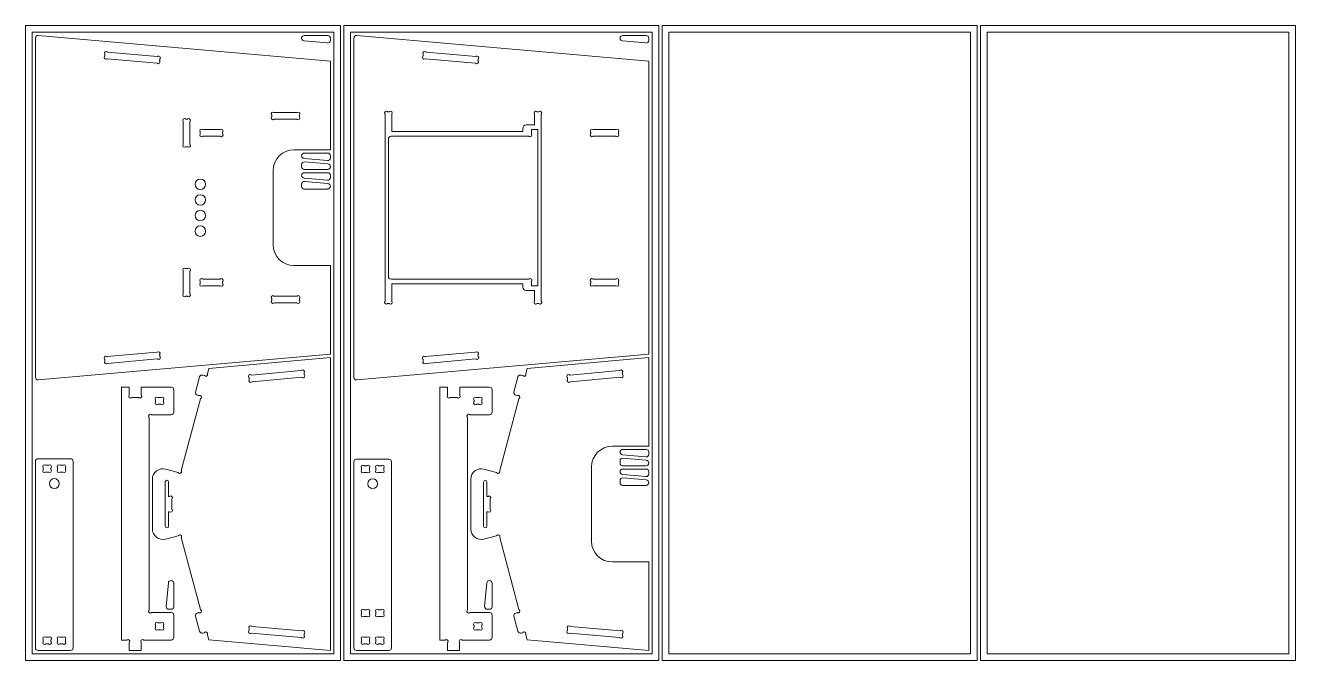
# Model space of a CAD drawing. Header units: millimetres. Extents: x 252 to 2692, y 303 to 2793.
# Drawn here: x 252 to 2692, y 1573 to 2793 of the extents above; entities that cross this region are included whole.
import ezdxf

# ---------------------------------------------------------------- set-up
doc = ezdxf.new("R2010")
doc.units = ezdxf.units.MM

msp = doc.modelspace()

# ---------------------------------------------------------------- linework, layer by layer
at = {"color": 7, "linetype": 'Continuous', "lineweight": 15}
for p, q in [((251.9, 2793.4), (251.9, 1573.4)), ((857.1, 2793.4), (251.9, 2793.4)), ((857.1, 1573.4), (857.1, 2793.4)), ((863.5, 2793.4), (863.5, 1573.4)), ((1468.7, 2793.4), (863.5, 2793.4)), ((1468.7, 1573.4), (1468.7, 2793.4)), ((1475.1, 2793.4), (1475.1, 1573.4)), ((2080.3, 2793.4), (1475.1, 2793.4)), ((2080.3, 1573.4), (2080.3, 2793.4)), ((2691.9, 2793.4), (2086.6, 2793.4)), ((2086.6, 2793.4), (2086.6, 1573.4)), ((2691.9, 1573.4), (2691.9, 2793.4)), ((844.1, 2780.4), (264.9, 2780.4)), ((264.9, 2780.4), (264.9, 1586.4)), ((271.2, 2117.5), (271.2, 2769.1)), ((276.7, 2774.1), (837.8, 2724.6)), ((787.3, 2763.6), (832.3, 2759.7)), ((832.8, 2774.1), (787.8, 2774.1)), ((837.8, 2764.6), (837.8, 2769.1)), ((844.1, 1586.4), (844.1, 2780.4)), ((1455.7, 2780.4), (876.5, 2780.4)), ((876.5, 2780.4), (876.5, 1586.4)), ((882.8, 2769.1), (882.8, 2117.5)), ((1449.4, 2724.6), (888.3, 2774.1)), ((1398.9, 2763.6), (1443.9, 2759.7)), ((1444.4, 2774.1), (1399.4, 2774.1)), ((1449.4, 2764.6), (1449.4, 2769.1)), ((1455.7, 1586.4), (1455.7, 2780.4)), ((2067.3, 2780.4), (1488.1, 2780.4)), ((1488.1, 2780.4), (1488.1, 1586.4)), ((2067.3, 1586.4), (2067.3, 2780.4)), ((2678.9, 2780.4), (2099.6, 2780.4)), ((2099.6, 2780.4), (2099.6, 1586.4)), ((2678.9, 1586.4), (2678.9, 2780.4)), ((404.2, 2735), (404.4, 2737.7)), ((409.9, 2742.3), (505.3, 2733.9)), ((1015.8, 2735), (1016, 2737.7)), ((1021.5, 2742.3), (1116.9, 2733.9)), ((504.2, 2721.1), (408.8, 2729.5)), ((510, 2728.4), (509.8, 2725.7)), ((837.8, 2724.6), (837.8, 2554.6)), ((1115.8, 2721.1), (1020.4, 2729.5)), ((1121.6, 2728.4), (1121.3, 2725.7)), ((1449.4, 2162.1), (1449.4, 2724.6)), ((560.2, 2613.4), (562.9, 2613.4)), ((725, 2618.3), (725, 2621)), ((730.1, 2626.1), (773, 2626.1)), ((773, 2613.2), (730.1, 2613.2)), ((778.1, 2621), (778.1, 2618.3)), ((942.8, 2264.2), (942.8, 2622.5)), ((947.9, 2627.6), (950.6, 2627.6)), ((955.7, 2589.5), (955.7, 2622.5)), ((1229.9, 2602.2), (1229.9, 2622.5)), ((1235, 2627.6), (1237.7, 2627.6)), ((1242.8, 2264.2), (1242.8, 2622.5)), ((555.1, 2565.4), (555.1, 2608.3)), ((568, 2608.3), (568, 2565.4)), ((587.8, 2585.5), (587.8, 2588.2)), ((592.9, 2593.3), (625.6, 2593.3)), ((630.7, 2588.2), (630.7, 2585.5)), ((955.7, 2589.5), (1207.2, 2589.5)), ((1207.2, 2589.5), (1207.2, 2595.8)), ((1213.6, 2602.2), (1229.9, 2602.2)), ((1236.5, 2593.2), (1223.8, 2593.2)), ((1223.8, 2593.2), (1223.8, 2585.6)), ((1236.5, 2293.4), (1236.5, 2593.2)), ((1337.8, 2585.5), (1337.8, 2588.2)), ((1342.9, 2593.3), (1385.8, 2593.3)), ((1390.9, 2588.2), (1390.9, 2585.5)), ((625.6, 2580.4), (592.9, 2580.4)), ((949.2, 2311.1), (949.2, 2575.5)), ((1218.7, 2580.5), (954.2, 2580.5)), ((1385.8, 2580.4), (1342.9, 2580.4)), ((562.9, 2560.3), (560.2, 2560.3)), ((837.8, 2554.6), (767.8, 2554.6)), ((787.3, 2537.7), (832.3, 2533.8)), ((832.8, 2548.2), (787.8, 2548.2)), ((837.8, 2538.8), (837.8, 2543.2)), ((727.8, 2514.6), (727.8, 2372.1)), ((782.5, 2526.3), (782.5, 2521.9)), ((787.5, 2516.9), (832.5, 2516.9)), ((833, 2527.4), (788, 2531.3)), ((787.3, 2500.1), (832.3, 2496.1)), ((832.8, 2510.5), (787.8, 2510.5)), ((833, 2489.7), (788, 2493.6)), ((837.8, 2501.1), (837.8, 2505.5)), ((782.5, 2488.7), (782.5, 2484.2)), ((787.5, 2479.2), (832.5, 2479.2)), ((555.1, 2321.2), (555.1, 2278.3)), ((562.9, 2326.3), (560.2, 2326.3)), ((568, 2278.3), (568, 2321.2)), ((837.8, 2332.1), (767.8, 2332.1)), ((837.8, 2162.1), (837.8, 2332.1)), ((587.8, 2301.1), (587.8, 2298.4)), ((625.6, 2306.2), (592.9, 2306.2)), ((630.7, 2298.4), (630.7, 2301.1)), ((1218.7, 2306.1), (954.2, 2306.1)), ((955.7, 2297.2), (955.7, 2264.2)), ((955.7, 2297.2), (1207.2, 2297.2)), ((1207.2, 2297.2), (1207.2, 2290.8)), ((1223.8, 2293.4), (1223.8, 2301)), ((1337.8, 2301.1), (1337.8, 2298.4)), ((1385.8, 2306.2), (1342.9, 2306.2)), ((1390.9, 2298.4), (1390.9, 2301.1)), ((560.2, 2273.2), (562.9, 2273.2)), ((592.9, 2293.3), (625.6, 2293.3)), ((773, 2273.4), (730.1, 2273.4)), ((1213.6, 2284.5), (1229.9, 2284.5)), ((1236.5, 2293.4), (1223.8, 2293.4)), ((1229.9, 2284.5), (1229.9, 2264.2)), ((1342.9, 2293.3), (1385.8, 2293.3)), ((725, 2268.3), (725, 2265.6)), ((730.1, 2260.5), (773, 2260.5)), ((778.1, 2265.6), (778.1, 2268.3)), ((947.9, 2259.1), (950.6, 2259.1)), ((1235, 2259.1), (1237.7, 2259.1)), ((276.7, 2112.6), (837.8, 2162.1)), ((404.2, 2151.6), (404.4, 2148.9)), ((504.2, 2165.6), (408.8, 2157.2)), ((409.9, 2144.3), (505.3, 2152.7)), ((510, 2158.3), (509.8, 2160.9)), ((837.8, 2155.3), (604, 2134.6)), ((837.8, 2155.3), (837.8, 1592.8)), ((1449.4, 2162.1), (888.3, 2112.6)), ((1015.8, 2151.6), (1016, 2148.9)), ((1115.8, 2165.6), (1020.4, 2157.2)), ((1021.5, 2144.3), (1116.9, 2152.7)), ((1121.6, 2158.3), (1121.3, 2160.9)), ((1449.4, 2155.3), (1215.6, 2134.6)), ((1449.4, 1985.3), (1449.4, 2155.3)), ((604, 2134.6), (601.4, 2124.8)), ((686.2, 2121.9), (781.6, 2130.3)), ((787.2, 2125.7), (787.4, 2123)), ((1212.9, 2124.8), (1215.6, 2134.6)), ((1297.8, 2121.9), (1393.2, 2130.3)), ((1398.8, 2125.7), (1399, 2123)), ((436.4, 2098.6), (436.4, 1612.8)), ((451.3, 2098.6), (436.4, 2098.6)), ((451.3, 2083.7), (451.3, 2098.6)), ((474.5, 2098.6), (474.5, 2083.7)), ((531.9, 2098.6), (474.5, 2098.6)), ((578.7, 2089.3), (586.5, 2118.3)), ((592.6, 2121.9), (595.1, 2121.2)), ((681.8, 2113.7), (681.6, 2116.4)), ((782.8, 2117.5), (687.4, 2109.1)), ((1048, 2098.6), (1048, 1612.8)), ((1062.9, 2098.6), (1048, 2098.6)), ((1062.9, 2083.7), (1062.9, 2098.6)), ((1086.1, 2098.6), (1086.1, 2083.7)), ((1143.5, 2098.6), (1086.1, 2098.6)), ((1190.3, 2089.3), (1198.1, 2118.3)), ((1204.2, 2121.9), (1206.7, 2121.2)), ((1293.4, 2113.7), (1293.2, 2116.4)), ((1394.4, 2117.5), (1299, 2109.1)), ((469.4, 2078.6), (456.4, 2078.6)), ((511.8, 2078.6), (507.2, 2078.6)), ((536.9, 2050.7), (536.9, 2093.6)), ((588.4, 2076.3), (551.4, 1938.4)), ((582.2, 2083.2), (584.7, 2082.6)), ((1081, 2078.6), (1068, 2078.6)), ((1123.4, 2078.6), (1118.8, 2078.6)), ((1148.5, 2050.7), (1148.5, 2093.6)), ((1199.9, 2076.3), (1163, 1938.4)), ((1193.8, 2083.2), (1196.3, 2082.6)), ((502.1, 2073.5), (502.1, 2070.8)), ((507.2, 2065.7), (511.8, 2065.7)), ((516.9, 2070.8), (516.9, 2073.5)), ((1113.7, 2073.5), (1113.7, 2070.8)), ((1118.8, 2065.7), (1123.4, 2065.7)), ((1128.5, 2070.8), (1128.5, 2073.5)), ((489.4, 1670.8), (489.4, 2040.6)), ((494.5, 2045.7), (531.9, 2045.7)), ((1101, 1670.8), (1101, 2040.6)), ((1106.1, 2045.7), (1143.5, 2045.7)), ((1379.4, 1985.3), (1449.4, 1985.3)), ((1444.4, 1978.9), (1399.4, 1978.9)), ((271.2, 1956.1), (271.2, 1597.8)), ((276.2, 1961.1), (338.6, 1961.1)), ((343.6, 1956.1), (343.6, 1597.8)), ((882.8, 1955.3), (882.8, 1597.8)), ((887.8, 1960.3), (950.1, 1960.3)), ((955.1, 1955.3), (955.1, 1597.8)), ((1394.1, 1957), (1394.1, 1952.6)), ((1398.9, 1968.4), (1443.9, 1964.5)), ((1444.6, 1958.1), (1399.5, 1962)), ((1449.4, 1969.5), (1449.4, 1973.9)), ((286.2, 1943.4), (286.2, 1940.7)), ((295.9, 1948.5), (291.3, 1948.5)), ((291.3, 1935.6), (295.9, 1935.6)), ((301, 1940.7), (301, 1943.4)), ((313.7, 1940.7), (313.7, 1943.4)), ((318.9, 1948.5), (323.5, 1948.5)), ((323.5, 1935.6), (318.9, 1935.6)), ((328.6, 1943.4), (328.6, 1940.7)), ((545.1, 1934.8), (520.9, 1941.2)), ((897.8, 1942.6), (897.8, 1939.9)), ((907.5, 1947.7), (902.9, 1947.7)), ((902.9, 1934.8), (907.5, 1934.8)), ((912.6, 1939.9), (912.6, 1942.6)), ((925.3, 1939.9), (925.3, 1942.6)), ((930.4, 1947.7), (935, 1947.7)), ((935, 1934.8), (930.4, 1934.8)), ((940.1, 1942.6), (940.1, 1939.9)), ((1156.7, 1934.8), (1132.5, 1941.2)), ((1339.4, 1945.3), (1339.4, 1802.8)), ((1398.9, 1930.8), (1443.9, 1926.8)), ((1399.1, 1947.6), (1444.1, 1947.6)), ((1444.4, 1941.2), (1399.4, 1941.2)), ((1449.4, 1931.8), (1449.4, 1936.2)), ((495.8, 1826.1), (495.8, 1921.9)), ((520.5, 1916.5), (520.5, 1831.5)), ((526.9, 1916.5), (526.9, 1888.6)), ((1107.4, 1826.1), (1107.4, 1921.9)), ((1132, 1916.4), (1132, 1831.6)), ((1138.5, 1916.4), (1138.5, 1888.6)), ((1394.1, 1919.4), (1394.1, 1914.9)), ((1399.1, 1909.9), (1444.1, 1909.9)), ((1444.6, 1920.4), (1399.5, 1924.3)), ((526.9, 1888.6), (528.2, 1888.6)), ((533.3, 1864.5), (533.3, 1883.5)), ((1138.5, 1888.6), (1139.8, 1888.6)), ((1144.9, 1864.5), (1144.9, 1883.5)), ((526.9, 1831.5), (526.9, 1859.4)), ((526.9, 1859.4), (528.2, 1859.4)), ((1138.5, 1831.6), (1138.5, 1859.4)), ((1138.5, 1859.4), (1139.8, 1859.4)), ((545.1, 1813.3), (520.9, 1806.8)), ((588.4, 1671.7), (551.4, 1809.7)), ((1156.7, 1813.3), (1132.5, 1806.8)), ((1199.9, 1671.7), (1163, 1809.7)), ((1379.4, 1762.8), (1449.4, 1762.8)), ((1449.4, 1762.8), (1449.4, 1592.8)), ((526.5, 1722.5), (522.5, 1677.5)), ((536.9, 1677), (536.9, 1722)), ((1138, 1722.5), (1134.1, 1677.5)), ((1148.5, 1677), (1148.5, 1722)), ((531.9, 1665.7), (494.5, 1665.7)), ((527.5, 1672), (531.9, 1672)), ((536.9, 1617.8), (536.9, 1660.7)), ((582.2, 1664.8), (584.7, 1665.5)), ((897.8, 1666.1), (897.8, 1663.4)), ((907.5, 1671.2), (902.9, 1671.2)), ((912.6, 1663.4), (912.6, 1666.1)), ((925.3, 1663.4), (925.3, 1666.1)), ((930.4, 1671.2), (935, 1671.2)), ((940.1, 1666.1), (940.1, 1663.4)), ((1143.5, 1665.7), (1106.1, 1665.7)), ((1139.1, 1672), (1143.5, 1672)), ((1148.5, 1617.8), (1148.5, 1660.7)), ((1193.8, 1664.8), (1196.3, 1665.5)), ((502.1, 1640.6), (502.1, 1637.9)), ((511.8, 1645.7), (507.2, 1645.7)), ((516.9, 1637.9), (516.9, 1640.6)), ((578.7, 1658.7), (586.5, 1629.7)), ((782.8, 1630.6), (687.4, 1639)), ((902.9, 1658.3), (907.5, 1658.3)), ((935, 1658.3), (930.4, 1658.3)), ((1113.7, 1640.6), (1113.7, 1637.9)), ((1123.4, 1645.7), (1118.8, 1645.7)), ((1128.5, 1637.9), (1128.5, 1640.6)), ((1190.3, 1658.7), (1198.1, 1629.7)), ((1394.4, 1630.6), (1299, 1639)), ((286.2, 1613.2), (286.2, 1610.5)), ((295.9, 1618.3), (291.3, 1618.3)), ((301, 1610.5), (301, 1613.2)), ((313.7, 1610.5), (313.7, 1613.2)), ((318.9, 1618.3), (323.5, 1618.3)), ((328.6, 1613.2), (328.6, 1610.5)), ((436.4, 1612.8), (446.3, 1612.8)), ((479.5, 1612.8), (531.9, 1612.8)), ((507.2, 1632.8), (511.8, 1632.8)), ((592.6, 1626.2), (595.1, 1626.8)), ((604, 1613.4), (601.4, 1623.2)), ((837.8, 1592.8), (604, 1613.4)), ((681.8, 1634.3), (681.6, 1631.7)), ((686.2, 1626.1), (781.6, 1617.7)), ((787.2, 1622.3), (787.4, 1625)), ((897.8, 1613.2), (897.8, 1610.5)), ((907.5, 1618.3), (902.9, 1618.3)), ((912.6, 1610.5), (912.6, 1613.2)), ((925.3, 1610.5), (925.3, 1613.2)), ((930.4, 1618.3), (935, 1618.3)), ((940.1, 1613.2), (940.1, 1610.5)), ((1048, 1612.8), (1057.9, 1612.8)), ((1091.1, 1612.8), (1143.5, 1612.8)), ((1118.8, 1632.8), (1123.4, 1632.8)), ((1204.2, 1626.2), (1206.7, 1626.8)), ((1212.9, 1623.2), (1215.6, 1613.4)), ((1449.4, 1592.8), (1215.6, 1613.4)), ((1293.4, 1634.3), (1293.2, 1631.7)), ((1297.8, 1626.1), (1393.2, 1617.7)), ((1398.8, 1622.3), (1399, 1625)), ((264.9, 1586.4), (844.1, 1586.4)), ((338.6, 1592.8), (276.2, 1592.8)), ((291.3, 1605.4), (295.9, 1605.4)), ((323.5, 1605.4), (318.9, 1605.4)), ((451.4, 1607.7), (451.4, 1592.8)), ((451.4, 1592.8), (474.4, 1592.8)), ((474.4, 1592.8), (474.4, 1607.7)), ((876.5, 1586.4), (1455.7, 1586.4)), ((950.1, 1592.8), (887.8, 1592.8)), ((902.9, 1605.4), (907.5, 1605.4)), ((935, 1605.4), (930.4, 1605.4)), ((1063, 1607.7), (1063, 1592.8)), ((1063, 1592.8), (1086, 1592.8)), ((1086, 1592.8), (1086, 1607.7)), ((1488.1, 1586.4), (2067.3, 1586.4)), ((2099.6, 1586.4), (2678.9, 1586.4)), ((251.9, 1573.4), (857.1, 1573.4)), ((863.5, 1573.4), (1468.7, 1573.4)), ((1475.1, 1573.4), (2080.3, 1573.4)), ((2086.6, 1573.4), (2691.9, 1573.4))]:
    msp.add_line(p, q, dxfattribs=at)
for centre, radius in [((587.9, 2488.3), 10), ((587.9, 2458.3), 10), ((587.9, 2428.3), 10), ((587.9, 2398.3), 10), ((307.4, 1913.5), 9.48), ((919, 1913.1), 9.48)]:
    msp.add_circle(centre, radius, dxfattribs=at)
for centre, radius, start, end in [((276.2, 2769.1), 5, 84.9564, 180), ((787.8, 2768.8), 5.25, 90, 265), ((832.8, 2764.6), 5, 265, 0), ((832.8, 2769.1), 5, 0, 90), ((887.8, 2769.1), 5, 84.9564, 180), ((1399.4, 2768.8), 5.25, 90, 265), ((1444.4, 2764.6), 5, 265, 0), ((1444.4, 2769.1), 5, 0, 90), ((406.2, 2732), 3.28, 137.0438, 302.869), ((407, 2740.3), 3.28, 47.0438, 212.869), ((402.9, 2735.1), 1.27, 317.0438, 354.9564), ((403.1, 2737.8), 1.27, 354.9564, 32.869), ((410, 2743.6), 1.27, 227.0438, 264.9564), ((505.5, 2735.2), 1.27, 264.9564, 302.869), ((507.9, 2731.4), 3.28, 317.0438, 122.869), ((1017.8, 2732), 3.28, 137.0438, 302.869), ((1018.5, 2740.3), 3.28, 47.0438, 212.869), ((1014.5, 2735.1), 1.27, 317.0438, 354.9564), ((1014.7, 2737.8), 1.27, 354.9564, 32.869), ((1021.6, 2743.6), 1.27, 227.0438, 264.9564), ((1117, 2735.2), 1.27, 264.9564, 302.869), ((1119.5, 2731.4), 3.28, 317.0438, 122.869), ((408.7, 2728.2), 1.27, 84.9564, 122.869), ((504.1, 2719.8), 1.27, 47.0438, 84.9564), ((507.2, 2723.1), 3.27, 227.0438, 32.869), ((511, 2725.6), 1.27, 174.9564, 212.869), ((511.3, 2728.3), 1.27, 137.0438, 174.9564), ((1020.3, 2728.2), 1.27, 84.9564, 122.869), ((1115.7, 2719.8), 1.27, 47.0438, 84.9564), ((1118.8, 2723.1), 3.28, 227.0438, 32.869), ((1122.6, 2725.6), 1.27, 174.9564, 212.869), ((1122.8, 2728.3), 1.27, 137.0438, 174.9564), ((557.4, 2611.1), 3.28, 52.0874, 217.9126), ((560.2, 2614.7), 1.27, 232.0874, 270), ((562.9, 2614.7), 1.27, 270, 307.9126), ((565.7, 2611.1), 3.28, 322.0874, 127.9126), ((727.3, 2623.8), 3.28, 52.0874, 217.9126), ((727.3, 2615.5), 3.28, 142.0874, 307.9126), ((723.7, 2621), 1.27, 0, 37.9126), ((723.7, 2618.3), 1.27, 322.0874, 0), ((730.1, 2627.4), 1.27, 232.0874, 270), ((730.1, 2612), 1.27, 90, 127.9126), ((773, 2627.4), 1.27, 270, 307.9126), ((773, 2612), 1.27, 52.0874, 90), ((775.8, 2623.8), 3.28, 322.0874, 127.9126), ((775.8, 2615.5), 3.28, 232.0874, 37.9126), ((779.3, 2621), 1.27, 142.0874, 180), ((779.3, 2618.3), 1.27, 180, 217.9126), ((945.1, 2625.3), 3.28, 52.0874, 217.9126), ((941.5, 2622.5), 1.27, 0, 37.9126), ((947.9, 2628.8), 1.27, 232.0874, 270), ((950.6, 2628.8), 1.27, 270, 307.9126), ((953.4, 2625.3), 3.28, 322.0874, 127.9126), ((957, 2622.5), 1.27, 142.0874, 180), ((1232.2, 2625.3), 3.28, 52.0874, 217.9126), ((1228.6, 2622.5), 1.27, 0, 37.9126), ((1235, 2628.8), 1.27, 232.0874, 270), ((1237.7, 2628.8), 1.27, 270, 307.9126), ((1240.5, 2625.3), 3.28, 322.0874, 127.9126), ((1244.1, 2622.5), 1.27, 142.0874, 180), ((553.8, 2608.3), 1.27, 0, 37.9126), ((569.2, 2608.3), 1.27, 142.0874, 180), ((590.1, 2591), 3.28, 52.0874, 217.9126), ((586.5, 2588.2), 1.27, 0, 37.9126), ((592.9, 2594.6), 1.27, 232.0874, 270), ((625.6, 2594.6), 1.27, 270, 307.9126), ((628.4, 2591), 3.28, 322.0874, 127.9126), ((631.9, 2588.2), 1.27, 142.0874, 180), ((1213.6, 2595.8), 6.35, 90, 180), ((1340.1, 2591), 3.28, 52.0874, 217.9126), ((1336.5, 2588.2), 1.27, 0, 37.9126), ((1342.9, 2594.6), 1.27, 232.0874, 270), ((1385.8, 2594.6), 1.27, 270, 307.9126), ((1388.6, 2591), 3.28, 322.0874, 127.9126), ((1392.2, 2588.2), 1.27, 142.0874, 180), ((557.4, 2562.6), 3.28, 142.0874, 307.9126), ((553.8, 2565.4), 1.27, 322.0874, 0), ((565.7, 2562.6), 3.28, 232.0874, 37.9126), ((569.2, 2565.4), 1.27, 180, 217.9126), ((590.1, 2582.7), 3.28, 142.0874, 307.9126), ((586.5, 2585.5), 1.27, 322.0874, 0), ((592.9, 2579.2), 1.27, 90, 127.9126), ((625.6, 2579.2), 1.27, 52.0874, 90), ((628.4, 2582.7), 3.28, 232.0874, 37.9126), ((631.9, 2585.5), 1.27, 180, 217.9126), ((954.2, 2575.5), 5, 90, 180), ((1218.7, 2579.3), 1.27, 52.0874, 90), ((1221.5, 2582.8), 3.27, 232.0874, 37.9126), ((1225, 2585.6), 1.27, 180, 217.9126), ((1340.1, 2582.7), 3.28, 142.0874, 307.9126), ((1336.5, 2585.5), 1.27, 322.0874, 0), ((1342.9, 2579.2), 1.27, 90, 127.9126), ((1385.8, 2579.2), 1.27, 52.0874, 90), ((1388.6, 2582.7), 3.28, 232.0874, 37.9126), ((1392.2, 2585.5), 1.27, 180, 217.9126), ((560.2, 2559.1), 1.27, 90, 127.9126), ((562.9, 2559.1), 1.27, 52.0874, 90), ((767.8, 2514.6), 40, 90, 180), ((787.8, 2543), 5.25, 90, 265), ((832.8, 2538.8), 5, 265, 0), ((832.8, 2543.2), 5, 0, 90), ((787.5, 2526.3), 5, 85, 180), ((787.5, 2521.9), 5, 180, 270), ((832.5, 2522.1), 5.25, 270, 85), ((787.8, 2505.3), 5.25, 90, 265), ((787.5, 2488.7), 5, 85, 180), ((832.8, 2501.1), 5, 265, 0), ((832.5, 2484.5), 5.25, 270, 85), ((832.8, 2505.5), 5, 0, 90), ((787.5, 2484.2), 5, 180, 270), ((767.8, 2372.1), 40, 180, 270), ((557.4, 2324), 3.28, 52.0874, 217.9126), ((553.8, 2321.2), 1.27, 0, 37.9126), ((560.2, 2327.6), 1.27, 232.0874, 270), ((562.9, 2327.6), 1.27, 270, 307.9126), ((565.7, 2324), 3.28, 322.0874, 127.9126), ((569.2, 2321.2), 1.27, 142.0874, 180), ((590.1, 2303.9), 3.27, 52.0874, 217.9126), ((590.1, 2295.6), 3.27, 142.0874, 307.9126), ((586.5, 2301.1), 1.27, 0, 37.9126), ((586.5, 2298.4), 1.27, 322.0874, 0), ((592.9, 2307.5), 1.27, 232.0874, 270), ((625.6, 2307.5), 1.27, 270, 307.9126), ((628.4, 2303.9), 3.27, 322.0874, 127.9126), ((628.4, 2295.6), 3.28, 232.0874, 37.9126), ((631.9, 2301.1), 1.27, 142.0874, 180), ((631.9, 2298.4), 1.27, 180, 217.9126), ((954.2, 2311.1), 5, 180, 270), ((1218.7, 2307.4), 1.27, 270, 307.9126), ((1221.5, 2303.8), 3.28, 322.0874, 127.9126), ((1225, 2301), 1.27, 142.0874, 180), ((1340.1, 2303.9), 3.28, 52.0874, 217.9126), ((1340.1, 2295.6), 3.27, 142.0874, 307.9126), ((1336.5, 2301.1), 1.27, 0, 37.9126), ((1336.5, 2298.4), 1.27, 322.0874, 0), ((1342.9, 2307.5), 1.27, 232.0874, 270), ((1385.8, 2307.5), 1.27, 270, 307.9126), ((1388.6, 2303.9), 3.28, 322.0874, 127.9126), ((1388.6, 2295.6), 3.27, 232.0874, 37.9126), ((1392.2, 2301.1), 1.27, 142.0874, 180), ((1392.2, 2298.4), 1.27, 180, 217.9126), ((557.4, 2275.5), 3.27, 142.0874, 307.9126), ((553.8, 2278.3), 1.27, 322.0874, 0), ((560.2, 2272), 1.27, 90, 127.9126), ((562.9, 2272), 1.27, 52.0874, 90), ((565.7, 2275.5), 3.27, 232.0874, 37.9126), ((569.2, 2278.3), 1.27, 180, 217.9126), ((592.9, 2292.1), 1.27, 90, 127.9126), ((625.6, 2292.1), 1.27, 52.0874, 90), ((727.3, 2271.1), 3.28, 52.0874, 217.9126), ((730.1, 2274.7), 1.27, 232.0874, 270), ((773, 2274.7), 1.27, 270, 307.9126), ((775.8, 2271.1), 3.28, 322.0874, 127.9126), ((1213.6, 2290.8), 6.35, 180, 270), ((1342.9, 2292.1), 1.27, 90, 127.9126), ((1385.8, 2292.1), 1.27, 52.0874, 90), ((727.3, 2262.8), 3.27, 142.0874, 307.9126), ((723.7, 2268.3), 1.27, 0, 37.9126), ((723.7, 2265.6), 1.27, 322.0874, 0), ((730.1, 2259.3), 1.27, 90, 127.9126), ((773, 2259.3), 1.27, 52.0874, 90), ((775.8, 2262.8), 3.27, 232.0874, 37.9126), ((779.3, 2268.3), 1.27, 142.0874, 180), ((779.3, 2265.6), 1.27, 180, 217.9126), ((945.1, 2261.4), 3.28, 142.0874, 307.9126), ((941.5, 2264.2), 1.27, 322.0874, 0), ((947.9, 2257.8), 1.27, 90, 127.9126), ((950.6, 2257.8), 1.27, 52.0874, 90), ((953.4, 2261.4), 3.27, 232.0874, 37.9126), ((957, 2264.2), 1.27, 180, 217.9126), ((1232.2, 2261.4), 3.27, 142.0874, 307.9126), ((1228.6, 2264.2), 1.27, 322.0874, 0), ((1235, 2257.8), 1.27, 90, 127.9126), ((1237.7, 2257.8), 1.27, 52.0874, 90), ((1240.5, 2261.4), 3.27, 232.0874, 37.9126), ((1244.1, 2264.2), 1.27, 180, 217.9126), ((406.2, 2154.6), 3.28, 57.131, 222.9562), ((407, 2146.4), 3.27, 147.131, 312.9562), ((402.9, 2151.5), 1.27, 5.0436, 42.9562), ((403.1, 2148.8), 1.27, 327.131, 5.0436), ((408.7, 2158.4), 1.27, 237.131, 275.0436), ((504.1, 2166.8), 1.27, 275.0436, 312.9562), ((507.2, 2163.5), 3.28, 327.131, 132.9562), ((505.5, 2151.5), 1.27, 57.131, 95.0436), ((507.9, 2155.3), 3.28, 237.131, 42.9562), ((511, 2161), 1.27, 147.131, 185.0436), ((511.3, 2158.4), 1.27, 185.0436, 222.9562), ((1017.8, 2154.6), 3.28, 57.131, 222.9562), ((1018.5, 2146.4), 3.27, 147.131, 312.9562), ((1014.5, 2151.5), 1.27, 5.0436, 42.9562), ((1014.7, 2148.8), 1.27, 327.131, 5.0436), ((1020.3, 2158.4), 1.27, 237.131, 275.0436), ((1115.7, 2166.8), 1.27, 275.0436, 312.9562), ((1118.8, 2163.5), 3.28, 327.131, 132.9562), ((1117, 2151.5), 1.27, 57.131, 95.0436), ((1119.5, 2155.3), 3.28, 237.131, 42.9562), ((1122.6, 2161), 1.27, 147.131, 185.0436), ((1122.8, 2158.4), 1.27, 185.0436, 222.9562), ((410, 2143), 1.27, 95.0436, 132.9562), ((598.4, 2122.7), 3.28, 217.0874, 22.9126), ((602.6, 2124.5), 1.27, 165, 202.9126), ((781.5, 2131.6), 1.27, 275.0436, 312.9562), ((784.6, 2128.3), 3.28, 327.131, 132.9562), ((788.5, 2125.8), 1.27, 147.131, 185.0436), ((788.7, 2123.1), 1.27, 185.0436, 222.9562), ((1021.6, 2143), 1.27, 95.0436, 132.9562), ((1210, 2122.7), 3.28, 217.0874, 22.9126), ((1214.2, 2124.5), 1.27, 165, 202.9126), ((1393.1, 2131.6), 1.27, 275.0436, 312.9562), ((1396.2, 2128.3), 3.28, 327.131, 132.9562), ((1400, 2125.8), 1.27, 147.131, 185.0436), ((1400.3, 2123.1), 1.27, 185.0436, 222.9562), ((276.2, 2117.5), 5, 180, 275.0436), ((531.9, 2093.6), 5, 0, 90), ((591.3, 2117), 5, 75, 165), ((594.8, 2120), 1.27, 37.0874, 75), ((683.7, 2119.4), 3.28, 57.131, 222.9562), ((684.4, 2111.1), 3.28, 147.131, 312.9562), ((680.3, 2116.3), 1.27, 5.0436, 42.9562), ((680.6, 2113.6), 1.27, 327.131, 5.0436), ((686.1, 2123.2), 1.27, 237.131, 275.0436), ((687.5, 2107.8), 1.27, 95.0436, 132.9562), ((782.9, 2116.2), 1.27, 57.131, 95.0436), ((785.4, 2120), 3.28, 237.131, 42.9562), ((887.8, 2117.5), 5, 180, 275.0436), ((1143.5, 2093.6), 5, 0, 90), ((1202.9, 2117), 5, 75, 165), ((1206.4, 2120), 1.27, 37.0874, 75), ((1295.2, 2119.4), 3.28, 57.131, 222.9562), ((1296, 2111.1), 3.27, 147.131, 312.9562), ((1291.9, 2116.3), 1.27, 5.0436, 42.9562), ((1292.2, 2113.6), 1.27, 327.131, 5.0436), ((1297.7, 2123.2), 1.27, 237.131, 275.0436), ((1299.1, 2107.8), 1.27, 95.0436, 132.9562), ((1394.5, 2116.2), 1.27, 57.131, 95.0436), ((1396.9, 2120), 3.28, 237.131, 42.9562), ((453.6, 2080.9), 3.28, 142.0874, 307.9126), ((450, 2083.7), 1.27, 322.0874, 0), ((456.4, 2077.3), 1.27, 90, 127.9126), ((469.4, 2077.3), 1.27, 52.0874, 90), ((472.2, 2080.9), 3.28, 232.0874, 37.9126), ((475.8, 2083.7), 1.27, 180, 217.9126), ((504.4, 2076.3), 3.28, 52.0874, 217.9126), ((500.8, 2073.5), 1.27, 0, 37.9126), ((507.2, 2079.9), 1.27, 232.0874, 270), ((511.8, 2079.9), 1.27, 270, 307.9126), ((514.6, 2076.3), 3.28, 322.0874, 127.9126), ((518.2, 2073.5), 1.27, 142.0874, 180), ((583.5, 2088.1), 5, 165, 255), ((585.1, 2083.8), 1.27, 255, 292.9126), ((586.8, 2079.6), 3.28, 307.0874, 112.9126), ((589.6, 2076), 1.27, 127.0874, 165), ((1065.2, 2080.9), 3.27, 142.0874, 307.9126), ((1061.6, 2083.7), 1.27, 322.0874, 0), ((1068, 2077.3), 1.27, 90, 127.9126), ((1081, 2077.3), 1.27, 52.0874, 90), ((1083.8, 2080.9), 3.27, 232.0874, 37.9126), ((1087.4, 2083.7), 1.27, 180, 217.9126), ((1116, 2076.3), 3.28, 52.0874, 217.9126), ((1112.4, 2073.5), 1.27, 0, 37.9126), ((1118.8, 2079.9), 1.27, 232.0874, 270), ((1123.4, 2079.9), 1.27, 270, 307.9126), ((1126.2, 2076.3), 3.28, 322.0874, 127.9126), ((1129.8, 2073.5), 1.27, 142.0874, 180), ((1195.1, 2088.1), 5, 165, 255), ((1196.7, 2083.8), 1.27, 255, 292.9126), ((1198.4, 2079.6), 3.28, 307.0874, 112.9126), ((1201.2, 2076), 1.27, 127.0874, 165), ((504.4, 2068), 3.28, 142.0874, 307.9126), ((500.8, 2070.8), 1.27, 322.0874, 0), ((507.2, 2064.4), 1.27, 90, 127.9126), ((511.8, 2064.4), 1.27, 52.0874, 90), ((514.6, 2068), 3.28, 232.0874, 37.9126), ((518.2, 2070.8), 1.27, 180, 217.9126), ((531.9, 2050.7), 5, 270, 0), ((1116, 2068), 3.28, 142.0874, 307.9126), ((1112.4, 2070.8), 1.27, 322.0874, 0), ((1118.8, 2064.4), 1.27, 90, 127.9126), ((1123.4, 2064.4), 1.27, 52.0874, 90), ((1126.2, 2068), 3.28, 232.0874, 37.9126), ((1129.8, 2070.8), 1.27, 180, 217.9126), ((1143.5, 2050.7), 5, 270, 0), ((491.7, 2043.4), 3.28, 52.0874, 217.9126), ((488.1, 2040.6), 1.27, 0, 37.9126), ((494.5, 2047), 1.27, 232.0874, 270), ((1103.3, 2043.4), 3.28, 52.0874, 217.9126), ((1099.7, 2040.6), 1.27, 0, 37.9126), ((1106.1, 2047), 1.27, 232.0874, 270), ((1379.4, 1945.3), 40, 90, 180), ((1399.4, 1973.7), 5.25, 90, 265), ((1444.4, 1973.9), 5, 0, 90), ((276.2, 1956.1), 5, 90, 180), ((338.6, 1956.1), 5, 0, 90), ((887.8, 1955.3), 5, 90, 180), ((950.1, 1955.3), 5, 0, 90), ((1399.1, 1957), 5, 85, 180), ((1399.1, 1952.6), 5, 180, 270), ((1444.4, 1969.5), 5, 265, 0), ((1444.1, 1952.8), 5.25, 270, 85), ((288.5, 1946.2), 3.27, 52.0874, 217.9126), ((288.5, 1937.9), 3.28, 142.0874, 307.9126), ((285, 1943.4), 1.27, 0, 37.9126), ((285, 1940.7), 1.27, 322.0874, 0), ((291.3, 1949.8), 1.27, 232.0874, 270), ((291.3, 1934.3), 1.27, 90, 127.9126), ((295.9, 1949.8), 1.27, 270, 307.9126), ((295.9, 1934.3), 1.27, 52.0874, 90), ((298.7, 1946.2), 3.28, 322.0874, 127.9126), ((298.7, 1937.9), 3.28, 232.0874, 37.9126), ((302.3, 1943.4), 1.27, 142.0874, 180), ((302.3, 1940.7), 1.27, 180, 217.9126), ((316.1, 1946.2), 3.28, 52.0874, 217.9126), ((316.1, 1937.9), 3.28, 142.0874, 307.9126), ((312.5, 1943.4), 1.27, 0, 37.9126), ((312.5, 1940.7), 1.27, 322.0874, 0), ((318.9, 1949.8), 1.27, 232.0874, 270), ((318.9, 1934.3), 1.27, 90, 127.9126), ((323.5, 1949.8), 1.27, 270, 307.9126), ((323.5, 1934.3), 1.27, 52.0874, 90), ((326.2, 1946.2), 3.28, 322.0874, 127.9126), ((326.2, 1937.9), 3.28, 232.0874, 37.9126), ((329.8, 1943.4), 1.27, 142.0874, 180), ((329.8, 1940.7), 1.27, 180, 217.9126), ((515.8, 1921.9), 20, 75, 180), ((544.8, 1933.5), 1.27, 37.0874, 75), ((548.4, 1936.3), 3.28, 217.0874, 22.9126), ((552.6, 1938), 1.27, 165, 202.9126), ((900.1, 1945.4), 3.28, 52.0874, 217.9126), ((900.1, 1937.1), 3.28, 142.0874, 307.9126), ((896.5, 1942.6), 1.27, 0, 37.9126), ((896.5, 1939.9), 1.27, 322.0874, 0), ((902.9, 1949), 1.27, 232.0874, 270), ((902.9, 1933.5), 1.27, 90, 127.9126), ((907.5, 1949), 1.27, 270, 307.9126), ((907.5, 1933.5), 1.27, 52.0874, 90), ((910.3, 1945.4), 3.28, 322.0874, 127.9126), ((910.3, 1937.1), 3.28, 232.0874, 37.9126), ((913.9, 1942.6), 1.27, 142.0874, 180), ((913.9, 1939.9), 1.27, 180, 217.9126), ((927.6, 1945.4), 3.28, 52.0874, 217.9126), ((927.6, 1937.1), 3.28, 142.0874, 307.9126), ((924.1, 1942.6), 1.27, 0, 37.9126), ((924.1, 1939.9), 1.27, 322.0874, 0), ((930.4, 1949), 1.27, 232.0874, 270), ((930.4, 1933.5), 1.27, 90, 127.9126), ((935, 1949), 1.27, 270, 307.9126), ((935, 1933.5), 1.27, 52.0874, 90), ((937.8, 1945.4), 3.28, 322.0874, 127.9126), ((937.8, 1937.1), 3.28, 232.0874, 37.9126), ((941.4, 1942.6), 1.27, 142.0874, 180), ((941.4, 1939.9), 1.27, 180, 217.9126), ((1127.4, 1921.9), 20, 75, 180), ((1156.4, 1933.5), 1.27, 37.0874, 75), ((1160, 1936.3), 3.28, 217.0874, 22.9126), ((1164.2, 1938), 1.27, 165, 202.9126), ((1399.4, 1936), 5.25, 90, 265), ((1444.4, 1931.8), 5, 265, 0), ((1444.4, 1936.2), 5, 0, 90), ((523.7, 1916.5), 3.2, 0, 180), ((1135.3, 1916.4), 3.25, 0, 180), ((1399.1, 1919.4), 5, 85, 180), ((1399.1, 1914.9), 5, 180, 270), ((1444.1, 1915.2), 5.25, 270, 85), ((528.2, 1889.9), 1.27, 270, 307.9126), ((531, 1886.3), 3.27, 322.0874, 127.9126), ((534.6, 1883.5), 1.27, 142.0874, 180), ((1139.8, 1889.9), 1.27, 270, 307.9126), ((1142.6, 1886.3), 3.28, 322.0874, 127.9126), ((1146.2, 1883.5), 1.27, 142.0874, 180), ((528.2, 1858.1), 1.27, 52.0874, 90), ((531, 1861.7), 3.28, 232.0874, 37.9126), ((534.6, 1864.5), 1.27, 180, 217.9126), ((1139.8, 1858.1), 1.27, 52.0874, 90), ((1142.6, 1861.7), 3.28, 232.0874, 37.9126), ((1146.2, 1864.5), 1.27, 180, 217.9126), ((523.7, 1831.5), 3.2, 180, 0), ((1135.3, 1831.6), 3.25, 180, 0), ((515.8, 1826.1), 20, 180, 285), ((544.8, 1814.5), 1.27, 285, 322.9126), ((548.4, 1811.8), 3.28, 337.0874, 142.9126), ((552.6, 1810), 1.27, 157.0874, 195), ((1127.4, 1826.1), 20, 180, 285), ((1156.4, 1814.5), 1.27, 285, 322.9126), ((1160, 1811.8), 3.28, 337.0874, 142.9126), ((1164.2, 1810), 1.27, 157.0874, 195), ((1379.4, 1802.8), 40, 180, 270), ((531.7, 1722), 5.25, 0, 175), ((1143.3, 1722), 5.25, 0, 175), ((491.7, 1668), 3.28, 142.0874, 307.9126), ((488.1, 1670.8), 1.27, 322.0874, 0), ((494.5, 1664.4), 1.27, 90, 127.9126), ((527.5, 1677), 5, 175, 270), ((531.9, 1677), 5, 270, 0), ((531.9, 1660.7), 5, 0, 90), ((583.5, 1660), 5, 105, 195), ((585.1, 1664.3), 1.27, 67.0874, 105), ((586.8, 1668.4), 3.28, 247.0874, 52.9126), ((589.6, 1672.1), 1.27, 195, 232.9126), ((900.1, 1668.9), 3.27, 52.0874, 217.9126), ((900.1, 1660.6), 3.28, 142.0874, 307.9126), ((896.5, 1666.1), 1.27, 0, 37.9126), ((896.5, 1663.4), 1.27, 322.0874, 0), ((902.9, 1672.5), 1.27, 232.0874, 270), ((907.5, 1672.5), 1.27, 270, 307.9126), ((910.3, 1668.9), 3.27, 322.0874, 127.9126), ((910.3, 1660.6), 3.28, 232.0874, 37.9126), ((913.9, 1666.1), 1.27, 142.0874, 180), ((913.9, 1663.4), 1.27, 180, 217.9126), ((927.6, 1668.9), 3.27, 52.0874, 217.9126), ((927.6, 1660.6), 3.28, 142.0874, 307.9126), ((924.1, 1666.1), 1.27, 0, 37.9126), ((924.1, 1663.4), 1.27, 322.0874, 0), ((930.4, 1672.5), 1.27, 232.0874, 270), ((935, 1672.5), 1.27, 270, 307.9126), ((937.8, 1668.9), 3.27, 322.0874, 127.9126), ((937.8, 1660.6), 3.28, 232.0874, 37.9126), ((941.4, 1666.1), 1.27, 142.0874, 180), ((941.4, 1663.4), 1.27, 180, 217.9126), ((1103.3, 1668), 3.28, 142.0874, 307.9126), ((1099.7, 1670.8), 1.27, 322.0874, 0), ((1106.1, 1664.4), 1.27, 90, 127.9126), ((1139.1, 1677), 5, 175, 270), ((1143.5, 1677), 5, 270, 0), ((1143.5, 1660.7), 5, 0, 90), ((1195.1, 1660), 5, 105, 195), ((1196.7, 1664.3), 1.27, 67.0874, 105), ((1198.4, 1668.4), 3.28, 247.0874, 52.9126), ((1201.2, 1672.1), 1.27, 195, 232.9126), ((504.4, 1643.4), 3.27, 52.0874, 217.9126), ((504.4, 1635.1), 3.28, 142.0874, 307.9126), ((500.8, 1640.6), 1.27, 0, 37.9126), ((500.8, 1637.9), 1.27, 322.0874, 0), ((507.2, 1647), 1.27, 232.0874, 270), ((511.8, 1647), 1.27, 270, 307.9126), ((514.6, 1643.4), 3.27, 322.0874, 127.9126), ((514.6, 1635.1), 3.28, 232.0874, 37.9126), ((518.2, 1640.6), 1.27, 142.0874, 180), ((518.2, 1637.9), 1.27, 180, 217.9126), ((684.4, 1636.9), 3.27, 47.0438, 212.869), ((680.6, 1634.5), 1.27, 354.9564, 32.869), ((687.5, 1640.2), 1.27, 227.0438, 264.9564), ((902.9, 1657), 1.27, 90, 127.9126), ((907.5, 1657), 1.27, 52.0874, 90), ((930.4, 1657), 1.27, 90, 127.9126), ((935, 1657), 1.27, 52.0874, 90), ((1116, 1643.4), 3.28, 52.0874, 217.9126), ((1116, 1635.1), 3.28, 142.0874, 307.9126), ((1112.4, 1640.6), 1.27, 0, 37.9126), ((1112.4, 1637.9), 1.27, 322.0874, 0), ((1118.8, 1647), 1.27, 232.0874, 270), ((1123.4, 1647), 1.27, 270, 307.9126), ((1126.2, 1643.4), 3.28, 322.0874, 127.9126), ((1126.2, 1635.1), 3.28, 232.0874, 37.9126), ((1129.8, 1640.6), 1.27, 142.0874, 180), ((1129.8, 1637.9), 1.27, 180, 217.9126), ((1296, 1636.9), 3.27, 47.0438, 212.869), ((1292.2, 1634.5), 1.27, 354.9564, 32.869), ((1299.1, 1640.2), 1.27, 227.0438, 264.9564), ((288.5, 1616), 3.28, 52.0874, 217.9126), ((285, 1613.2), 1.27, 0, 37.9126), ((285, 1610.5), 1.27, 322.0874, 0), ((291.3, 1619.6), 1.27, 232.0874, 270), ((295.9, 1619.6), 1.27, 270, 307.9126), ((298.7, 1616), 3.28, 322.0874, 127.9126), ((302.3, 1613.2), 1.27, 142.0874, 180), ((302.3, 1610.5), 1.27, 180, 217.9126), ((316.1, 1616), 3.28, 52.0874, 217.9126), ((312.5, 1613.2), 1.27, 0, 37.9126), ((312.5, 1610.5), 1.27, 322.0874, 0), ((318.9, 1619.6), 1.27, 232.0874, 270), ((323.5, 1619.6), 1.27, 270, 307.9126), ((326.2, 1616), 3.28, 322.0874, 127.9126), ((329.8, 1613.2), 1.27, 142.0874, 180), ((329.8, 1610.5), 1.27, 180, 217.9126), ((446.3, 1614.1), 1.27, 270, 307.9126), ((449.1, 1610.5), 3.28, 322.0874, 127.9126), ((476.7, 1610.5), 3.28, 52.0874, 217.9126), ((479.5, 1614.1), 1.27, 232.0874, 270), ((507.2, 1631.5), 1.27, 90, 127.9126), ((511.8, 1631.5), 1.27, 52.0874, 90), ((531.9, 1617.8), 5, 270, 0), ((591.3, 1631), 5, 195, 285), ((594.8, 1628.1), 1.27, 285, 322.9126), ((598.4, 1625.3), 3.28, 337.0874, 142.9126), ((602.6, 1623.6), 1.27, 157.0874, 195), ((683.7, 1628.7), 3.28, 137.0438, 302.869), ((680.3, 1631.8), 1.27, 317.0438, 354.9564), ((686.1, 1624.9), 1.27, 84.9564, 122.869), ((781.5, 1616.4), 1.27, 47.0438, 84.9564), ((784.6, 1619.8), 3.27, 227.0438, 32.869), ((782.9, 1631.8), 1.27, 264.9564, 302.869), ((785.4, 1628), 3.28, 317.0438, 122.869), ((788.5, 1622.2), 1.27, 174.9564, 212.869), ((788.7, 1624.9), 1.27, 137.0438, 174.9564), ((900.1, 1616), 3.28, 52.0874, 217.9126), ((896.5, 1613.2), 1.27, 0, 37.9126), ((896.5, 1610.5), 1.27, 322.0874, 0), ((902.9, 1619.6), 1.27, 232.0874, 270), ((907.5, 1619.6), 1.27, 270, 307.9126), ((910.3, 1616), 3.27, 322.0874, 127.9126), ((913.9, 1613.2), 1.27, 142.0874, 180), ((913.9, 1610.5), 1.27, 180, 217.9126), ((927.6, 1616), 3.28, 52.0874, 217.9126), ((924.1, 1613.2), 1.27, 0, 37.9126), ((924.1, 1610.5), 1.27, 322.0874, 0), ((930.4, 1619.6), 1.27, 232.0874, 270), ((935, 1619.6), 1.27, 270, 307.9126), ((937.8, 1616), 3.28, 322.0874, 127.9126), ((941.4, 1613.2), 1.27, 142.0874, 180), ((941.4, 1610.5), 1.27, 180, 217.9126), ((1057.9, 1614.1), 1.27, 270, 307.9126), ((1060.7, 1610.5), 3.28, 322.0874, 127.9126), ((1088.3, 1610.5), 3.28, 52.0874, 217.9126), ((1091.1, 1614.1), 1.27, 232.0874, 270), ((1118.8, 1631.5), 1.27, 90, 127.9126), ((1123.4, 1631.5), 1.27, 52.0874, 90), ((1143.5, 1617.8), 5, 270, 0), ((1202.9, 1631), 5, 195, 285), ((1206.4, 1628.1), 1.27, 285, 322.9126), ((1210, 1625.3), 3.27, 337.0874, 142.9126), ((1214.2, 1623.6), 1.27, 157.0874, 195), ((1295.2, 1628.7), 3.28, 137.0438, 302.869), ((1291.9, 1631.8), 1.27, 317.0438, 354.9564), ((1297.7, 1624.9), 1.27, 84.9564, 122.869), ((1393.1, 1616.4), 1.27, 47.0438, 84.9564), ((1396.2, 1619.8), 3.28, 227.0438, 32.869), ((1394.5, 1631.8), 1.27, 264.9564, 302.869), ((1396.9, 1628), 3.28, 317.0438, 122.869), ((1400, 1622.2), 1.27, 174.9564, 212.869), ((1400.3, 1624.9), 1.27, 137.0438, 174.9564), ((276.2, 1597.8), 5, 180, 270), ((288.5, 1607.7), 3.28, 142.0874, 307.9126), ((291.3, 1604.1), 1.27, 90, 127.9126), ((295.9, 1604.1), 1.27, 52.0874, 90), ((298.7, 1607.7), 3.27, 232.0874, 37.9126), ((316.1, 1607.7), 3.28, 142.0874, 307.9126), ((318.9, 1604.1), 1.27, 90, 127.9126), ((323.5, 1604.1), 1.27, 52.0874, 90), ((326.2, 1607.7), 3.28, 232.0874, 37.9126), ((338.6, 1597.8), 5, 270, 0), ((452.7, 1607.7), 1.27, 142.0874, 180), ((473.1, 1607.7), 1.27, 0, 37.9126), ((887.8, 1597.8), 5, 180, 270), ((900.1, 1607.7), 3.28, 142.0874, 307.9126), ((902.9, 1604.1), 1.27, 90, 127.9126), ((907.5, 1604.1), 1.27, 52.0874, 90), ((910.3, 1607.7), 3.28, 232.0874, 37.9126), ((927.6, 1607.7), 3.28, 142.0874, 307.9126), ((930.4, 1604.1), 1.27, 90, 127.9126), ((935, 1604.1), 1.27, 52.0874, 90), ((937.8, 1607.7), 3.28, 232.0874, 37.9126), ((950.1, 1597.8), 5, 270, 0), ((1064.3, 1607.7), 1.27, 142.0874, 180), ((1084.7, 1607.7), 1.27, 0, 37.9126)]:
    msp.add_arc(centre, radius, start, end, dxfattribs=at)

doc.saveas('drawing.dxf')
